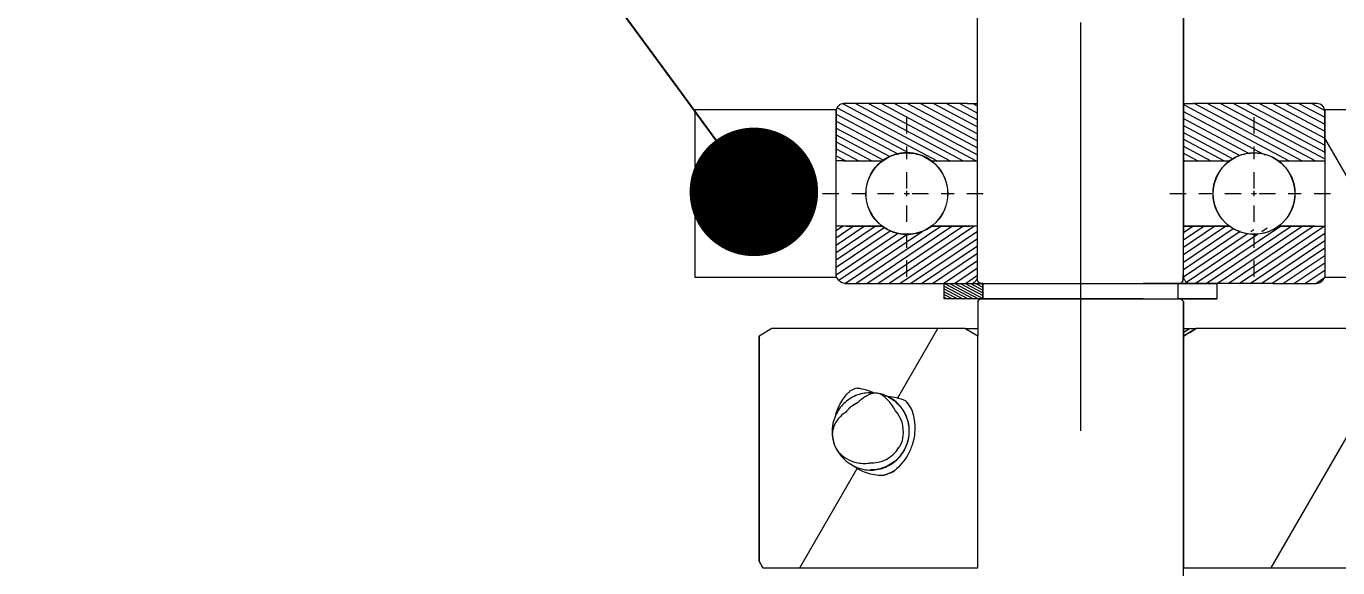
# Model space of a CAD drawing. Header units: millimetres. Extents: x 651 to 8859, y -354 to 894.
# Drawn here: x 2388.68 to 2398.88, y 99.17 to 103.38 of the extents above; entities that cross this region are included whole.
import ezdxf
from ezdxf import colors
from ezdxf.entities.mleader import LeaderData, LeaderLine
from ezdxf.math import Vec2, Vec3

# ---------------------------------------------------------------- set-up
doc = ezdxf.new("R2010")
doc.units = ezdxf.units.MM
doc.linetypes.add('DASHDOT2', pattern=[12.7, 6.35, -3.175, 0, -3.175])
doc.layers.get('0').update_dxf_attribs({"lineweight": 18})
for name, color, linetype, lineweight in [('cienka', 7, 'Continuous', 9), ('Kreskowanie (ISO)', 7, 'Continuous', 9), ('symetria', 7, 'DASHDOT2', 9), ('Widoczne (ISO)', 7, 'Continuous', 18), ('Widoczne wąskie (ISO)', 7, 'Continuous', 9)]:
    doc.layers.add(name, color=color, linetype=linetype, lineweight=lineweight)
doc.styles.get("Standard").update_dxf_attribs({"font": 'tahoma.ttf'})
pattern_1 = [(59.99998, (1761.6154, -521.0996), (-2.74963, 1.587501), [])]
pattern_2 = [(214, (-86.564027, -6.732546), (0.026631562, -0.0394829144), [])]

# ---------------------------------------------------------------- blocks, each defined once
blk = doc.blocks.new('_Dot')
at = {"color": 0, "linetype": 'ByBlock', "lineweight": -2}
blk.add_line((-0.5, 0), (-1, 0), dxfattribs=at)
at = {"color": 0, "linetype": 'ByBlock', "const_width": 0.5}
blk.add_lwpolyline([(-0.25, 0, 1), (0.25, 0, 1)], format="xyb", close=True, dxfattribs=at)
blk = doc.blocks.new('*U287')
at = {"layer": 'Widoczne wąskie (ISO)', "color": 0, "linetype": 'DASHDOT2', "ltscale": 0.02, "transparency": 16777216}
for p, q in [((0, 0.04), (0, 0.639)), ((-0.655, 0), (-0.04, 0)), ((0.04, 0), (0.627, 0)), ((0, -0.648), (0, -0.04))]:
    blk.add_line(p, q, dxfattribs=at)
at = {"layer": 'Widoczne wąskie (ISO)', "color": 0, "linetype": 'Continuous', "ltscale": 0.02, "transparency": 16777216}
for p, q in [((-0.02, 0), (0.02, 0)), ((0, -0.02), (0, 0.02))]:
    blk.add_line(p, q, dxfattribs=at)
blk = doc.blocks.new('*U289')
at = {"layer": 'Widoczne wąskie (ISO)', "color": 0, "linetype": 'DASHDOT2', "ltscale": 0.02, "transparency": 16777216}
for p, q in [((0, 0.04), (0, 0.639)), ((-0.655, 0), (-0.04, 0)), ((0.04, 0), (0.627, 0)), ((0, -0.648), (0, -0.04))]:
    blk.add_line(p, q, dxfattribs=at)
at = {"layer": 'Widoczne wąskie (ISO)', "color": 0, "linetype": 'Continuous', "ltscale": 0.02, "transparency": 16777216}
for p, q in [((-0.02, 0), (0.02, 0)), ((0, -0.02), (0, 0.02))]:
    blk.add_line(p, q, dxfattribs=at)

msp = doc.modelspace()

# ---------------------------------------------------------------- hatches: boundary and pattern name
at = {"layer": 'Kreskowanie (ISO)'}
h = msp.add_hatch(dxfattribs=at)
h.set_pattern_fill('ANSI31', color=256, scale=25.4, angle=75.0002, style=0)
h.set_pattern_definition([(120.00018, (1761.6154, -521.0996), (-2.749626, -1.587508), [])])
h.paths.add_polyline_path([(2402.275, 101.431), (2402.275, 101.531), (2402.275, 101.681), (2402.275, 101.764), (2402.275, 102.397), (2402.275, 102.481), (2402.275, 102.631), (2402.275, 102.731), (2402.115, 102.731), (2398.775, 102.731), (2398.775, 102.721), (2398.775, 102.395), (2398.775, 101.431), (2402.115, 101.431)])
h = msp.add_hatch(dxfattribs=at)
h.set_pattern_fill('ANSI31', color=256, scale=25.4, angle=15, style=0)
h.set_pattern_definition(pattern_1)
h.paths.add_polyline_path([(2395.976, 101.031), (2394.476, 101.031), (2394.376, 100.973), (2394.376, 99.221), (2394.405, 99.171), (2396.076, 99.171), (2396.076, 100.973)])
edge = h.paths.add_edge_path(flags=0)
edge.add_spline(control_points=[(2395.561, 100.405), (2395.577, 100.36), (2395.586, 100.312), (2395.587, 100.234), (2395.585, 100.207), (2395.579, 100.175), (2395.577, 100.165), (2395.574, 100.153), (2395.573, 100.151), (2395.573, 100.148), (2395.572, 100.147), (2395.572, 100.146), (2395.572, 100.146), (2395.572, 100.145), (2395.572, 100.145), (2395.572, 100.144), (2395.572, 100.144), (2395.571, 100.143), (2395.571, 100.142), (2395.57, 100.138), (2395.569, 100.136), (2395.559, 100.104), (2395.547, 100.076), (2395.506, 100.002), (2395.471, 99.961), (2395.429, 99.925), (2395.428, 99.924), (2395.427, 99.923)], knot_values=[-0.252883, -0.252883, -0.252883, -0.252883, -0.195355, -0.195355, -0.159257, -0.159257, -0.144246, -0.144246, -0.140445, -0.140445, -0.139447, -0.139447, -0.138856, -0.138856, -0.138334, -0.138334, -0.137681, -0.137681, -0.136675, -0.136675, -0.132128, -0.132128, -0.085338, -0.085338, -0.002492, -0.002492, 0, 0, 0, 0], degree=3, periodic=0)
edge.add_ellipse((2395.248, 100.231), major_axis=(0.36, 0), ratio=0.982753, start_angle=284.2038, end_angle=299.7046, ccw=False)
edge.add_spline(control_points=[(2395.336, 99.887), (2395.293, 99.887), (2395.251, 99.895), (2395.171, 99.922), (2395.135, 99.942), (2395.102, 99.967)], knot_values=[-0.126032, -0.126032, -0.126032, -0.126032, -0.061506, -0.061506, 0, 0, 0, 0], degree=3, periodic=0)
edge.add_ellipse((2395.248, 100.231), major_axis=(-0.305, 0), ratio=0.982753, start_angle=25.6718, end_angle=61.4906, ccw=False)
edge.add_ellipse((2395.248, 100.231), major_axis=(-0.305, 0), ratio=0.982753, start_angle=7.1909, end_angle=25.6718, ccw=False)
edge.add_ellipse((2395.248, 100.231), major_axis=(-0.305, 0), ratio=0.982753, start_angle=334.5885, end_angle=367.1909, ccw=False)
edge.add_spline(control_points=[(2394.972, 100.359), (2394.983, 100.397), (2394.998, 100.433), (2395.04, 100.5), (2395.063, 100.525), (2395.082, 100.544), (2395.083, 100.545), (2395.085, 100.546)], knot_values=[-0.075608, -0.075608, -0.075608, -0.075608, -0.039921, -0.039921, -0.002921, -0.002921, 0, 0, 0, 0], degree=3, periodic=0)
edge.add_ellipse((2395.248, 100.231), major_axis=(0.36, 0), ratio=0.982753, start_angle=107.6367, end_angle=116.9387, ccw=False)
edge.add_spline(control_points=[(2395.139, 100.568), (2395.162, 100.566), (2395.185, 100.562), (2395.23, 100.549), (2395.252, 100.54), (2395.273, 100.53)], knot_values=[-0.070257, -0.070257, -0.070257, -0.070257, -0.035464, -0.035464, 0, 0, 0, 0], degree=3, periodic=0)
edge.add_ellipse((2395.248, 100.231), major_axis=(-0.305, 0), ratio=0.982753, start_angle=256.3972, end_angle=265.2844, ccw=False)
edge.add_ellipse((2395.248, 100.231), major_axis=(-0.305, 0), ratio=0.982753, start_angle=244.9046, end_angle=256.3972, ccw=False)
edge.add_spline(control_points=[(2395.377, 100.502), (2395.402, 100.502), (2395.424, 100.498), (2395.466, 100.489), (2395.489, 100.481), (2395.512, 100.471), (2395.513, 100.47), (2395.514, 100.47)], knot_values=[-0.066641, -0.066641, -0.066641, -0.066641, -0.037719, -0.037719, -0.001697, -0.001697, 0, 0, 0, 0], degree=3, periodic=0)
edge.add_ellipse((2395.248, 100.231), major_axis=(0.36, 0), ratio=0.982753, start_angle=29.5553, end_angle=42.432, ccw=False)
h = msp.add_hatch(dxfattribs=at)
h.set_pattern_fill('ANSI31', color=256, scale=25.4, angle=15, style=0)
h.set_pattern_definition(pattern_1)
h.paths.add_polyline_path([(2399.276, 101.031), (2397.776, 101.031), (2397.676, 100.973), (2397.676, 99.171), (2399.347, 99.171), (2399.376, 99.221), (2399.376, 100.973)])
at = {"layer": 'Widoczne wąskie (ISO)'}
h = msp.add_hatch(dxfattribs=at)
h.set_pattern_fill('ANSI31', color=256, scale=0.015, angle=107)
h.set_pattern_definition([(152, (-86.564027, -6.732546), (-0.0223585832, -0.0420503791), [])])
edge = h.paths.add_edge_path()
edge.add_line((2396.075, 102.781), (2395.995, 102.781))
edge.add_line((2395.995, 102.781), (2395.035, 102.781))
edge.add_arc((2395.035, 102.721), 0.06, 90, 180.0099)
edge.add_line((2394.975, 102.721), (2394.975, 102.395))
edge.add_line((2394.975, 102.395), (2394.975, 102.335))
edge.add_line((2394.975, 102.335), (2395.035, 102.335))
edge.add_line((2395.035, 102.335), (2395.335, 102.335))
edge.add_spline(control_points=[(2395.354, 102.348), (2395.348, 102.344), (2395.341, 102.339), (2395.335, 102.335)], knot_values=[0.139085, 0.139085, 0.139085, 0.139085, 0.14969, 0.14969, 0.14969, 0.14969], degree=3, periodic=0)
edge.add_arc((2395.525, 102.081), 0.317, 113.5816, 126.8378, ccw=False)
edge.add_spline(control_points=[(2395.404, 102.374), (2395.401, 102.373), (2395.397, 102.371), (2395.394, 102.37)], knot_values=[0.170981, 0.170981, 0.170981, 0.170981, 0.176242, 0.176242, 0.176242, 0.176242], degree=3, periodic=0)
edge.add_spline(control_points=[(2395.449, 102.388), (2395.435, 102.385), (2395.422, 102.381), (2395.41, 102.376)], knot_values=[0.179397, 0.179397, 0.179397, 0.179397, 0.198733, 0.198733, 0.198733, 0.198733], degree=3, periodic=0)
edge.add_arc((2395.525, 102.081), 0.317, 90.001, 111.4462, ccw=False)
edge.add_spline(control_points=[(2395.506, 102.397), (2395.512, 102.398), (2395.519, 102.398), (2395.525, 102.398)], knot_values=[0.225433, 0.225433, 0.225433, 0.225433, 0.2351, 0.2351, 0.2351, 0.2351], degree=3, periodic=0)
edge.add_spline(control_points=[(2395.525, 102.398), (2395.525, 102.398), (2395.525, 102.398), (2395.532, 102.398), (2395.538, 102.398), (2395.545, 102.397)], knot_values=[0.2351, 0.2351, 0.2351, 0.2351, 0.235103, 0.235103, 0.24477, 0.24477, 0.24477, 0.24477], degree=3, periodic=0)
edge.add_arc((2395.525, 102.081), 0.317, 68.2144, 90.0009, ccw=False)
edge.add_spline(control_points=[(2395.647, 102.374), (2395.645, 102.375), (2395.643, 102.376), (2395.641, 102.376)], knot_values=[0.290806, 0.290806, 0.290806, 0.290806, 0.293819, 0.293819, 0.293819, 0.293819], degree=3, periodic=0)
edge.add_spline(control_points=[(2395.657, 102.37), (2395.654, 102.371), (2395.65, 102.373), (2395.647, 102.374)], knot_values=[0.293971, 0.293971, 0.293971, 0.293971, 0.299228, 0.299228, 0.299228, 0.299228], degree=3, periodic=0)
edge.add_arc((2395.525, 102.081), 0.317, 53.1671, 66.5812, ccw=False)
edge.add_spline(control_points=[(2395.716, 102.335), (2395.716, 102.335), (2395.716, 102.335), (2395.716, 102.335)], knot_values=[0.331108, 0.331108, 0.331108, 0.331108, 0.331203, 0.331203, 0.331203, 0.331203], degree=3, periodic=0)
edge.add_line((2395.716, 102.335), (2395.995, 102.335))
edge.add_line((2395.995, 102.335), (2396.075, 102.335))
edge.add_line((2396.075, 102.335), (2396.075, 102.781))
edge = h.paths.add_edge_path()
edge.add_spline(control_points=[(2398.775, 102.721), (2398.775, 102.722), (2398.775, 102.722), (2398.775, 102.723)], knot_values=[0, 0, 0, 0, 0.001388, 0.001388, 0.001388, 0.001388], degree=3, periodic=0)
edge.add_spline(control_points=[(2398.775, 102.723), (2398.775, 102.724), (2398.775, 102.725), (2398.775, 102.726)], knot_values=[0.001388, 0.001388, 0.001388, 0.001388, 0.002777, 0.002777, 0.002777, 0.002777], degree=3, periodic=0)
edge.add_spline(control_points=[(2398.775, 102.726), (2398.775, 102.727), (2398.775, 102.728), (2398.775, 102.729)], knot_values=[0.002777, 0.002777, 0.002777, 0.002777, 0.004165, 0.004165, 0.004165, 0.004165], degree=3, periodic=0)
edge.add_spline(control_points=[(2398.775, 102.729), (2398.775, 102.73), (2398.774, 102.731), (2398.774, 102.732)], knot_values=[0.004165, 0.004165, 0.004165, 0.004165, 0.005554, 0.005554, 0.005554, 0.005554], degree=3, periodic=0)
edge.add_spline(control_points=[(2398.774, 102.732), (2398.774, 102.733), (2398.774, 102.734), (2398.774, 102.735)], knot_values=[0.005554, 0.005554, 0.005554, 0.005554, 0.006942, 0.006942, 0.006942, 0.006942], degree=3, periodic=0)
edge.add_spline(control_points=[(2398.774, 102.735), (2398.773, 102.736), (2398.773, 102.737), (2398.773, 102.738)], knot_values=[0.006942, 0.006942, 0.006942, 0.006942, 0.00833, 0.00833, 0.00833, 0.00833], degree=3, periodic=0)
edge.add_spline(control_points=[(2398.773, 102.738), (2398.772, 102.739), (2398.772, 102.74), (2398.772, 102.741)], knot_values=[0.00833, 0.00833, 0.00833, 0.00833, 0.009719, 0.009719, 0.009719, 0.009719], degree=3, periodic=0)
edge.add_spline(control_points=[(2398.772, 102.741), (2398.772, 102.742), (2398.771, 102.743), (2398.771, 102.744)], knot_values=[0.009719, 0.009719, 0.009719, 0.009719, 0.011107, 0.011107, 0.011107, 0.011107], degree=3, periodic=0)
edge.add_spline(control_points=[(2398.771, 102.744), (2398.771, 102.744), (2398.771, 102.744), (2398.77, 102.744), (2398.77, 102.745), (2398.77, 102.746)], knot_values=[0.011107, 0.011107, 0.011107, 0.011107, 0.011107, 0.011107, 0.012495, 0.012495, 0.012495, 0.012495], degree=3, periodic=0)
edge.add_spline(control_points=[(2398.77, 102.746), (2398.769, 102.748), (2398.768, 102.75), (2398.767, 102.751)], knot_values=[0.012495, 0.012495, 0.012495, 0.012495, 0.015272, 0.015272, 0.015272, 0.015272], degree=3, periodic=0)
edge.add_spline(control_points=[(2398.767, 102.751), (2398.766, 102.752), (2398.766, 102.753), (2398.765, 102.754)], knot_values=[0.015272, 0.015272, 0.015272, 0.015272, 0.016661, 0.016661, 0.016661, 0.016661], degree=3, periodic=0)
edge.add_spline(control_points=[(2398.765, 102.754), (2398.765, 102.755), (2398.764, 102.756), (2398.764, 102.756)], knot_values=[0.016661, 0.016661, 0.016661, 0.016661, 0.018049, 0.018049, 0.018049, 0.018049], degree=3, periodic=0)
edge.add_spline(control_points=[(2398.764, 102.756), (2398.763, 102.757), (2398.762, 102.758), (2398.762, 102.759)], knot_values=[0.018049, 0.018049, 0.018049, 0.018049, 0.019438, 0.019438, 0.019438, 0.019438], degree=3, periodic=0)
edge.add_spline(control_points=[(2398.762, 102.759), (2398.761, 102.76), (2398.76, 102.76), (2398.76, 102.761)], knot_values=[0.019438, 0.019438, 0.019438, 0.019438, 0.020826, 0.020826, 0.020826, 0.020826], degree=3, periodic=0)
edge.add_spline(control_points=[(2398.76, 102.761), (2398.759, 102.762), (2398.758, 102.762), (2398.758, 102.763)], knot_values=[0.020826, 0.020826, 0.020826, 0.020826, 0.022214, 0.022214, 0.022214, 0.022214], degree=3, periodic=0)
edge.add_spline(control_points=[(2398.758, 102.763), (2398.758, 102.763), (2398.758, 102.763), (2398.757, 102.764), (2398.756, 102.764), (2398.756, 102.765)], knot_values=[0.022214, 0.022214, 0.022214, 0.022214, 0.022214, 0.022214, 0.023602, 0.023602, 0.023602, 0.023602], degree=3, periodic=0)
edge.add_spline(control_points=[(2398.756, 102.765), (2398.755, 102.766), (2398.754, 102.766), (2398.754, 102.767)], knot_values=[0.023602, 0.023602, 0.023602, 0.023602, 0.02499, 0.02499, 0.02499, 0.02499], degree=3, periodic=0)
edge.add_spline(control_points=[(2398.754, 102.767), (2398.753, 102.767), (2398.752, 102.768), (2398.751, 102.769)], knot_values=[0.02499, 0.02499, 0.02499, 0.02499, 0.026379, 0.026379, 0.026379, 0.026379], degree=3, periodic=0)
edge.add_spline(control_points=[(2398.751, 102.769), (2398.75, 102.769), (2398.75, 102.77), (2398.749, 102.77)], knot_values=[0.026379, 0.026379, 0.026379, 0.026379, 0.027768, 0.027768, 0.027768, 0.027768], degree=3, periodic=0)
edge.add_spline(control_points=[(2398.749, 102.77), (2398.748, 102.771), (2398.747, 102.772), (2398.746, 102.772)], knot_values=[0.027768, 0.027768, 0.027768, 0.027768, 0.029156, 0.029156, 0.029156, 0.029156], degree=3, periodic=0)
edge.add_spline(control_points=[(2398.746, 102.772), (2398.745, 102.773), (2398.744, 102.773), (2398.744, 102.774)], knot_values=[0.029156, 0.029156, 0.029156, 0.029156, 0.030545, 0.030545, 0.030545, 0.030545], degree=3, periodic=0)
edge.add_spline(control_points=[(2398.744, 102.774), (2398.743, 102.774), (2398.742, 102.774), (2398.741, 102.775)], knot_values=[0.030545, 0.030545, 0.030545, 0.030545, 0.031933, 0.031933, 0.031933, 0.031933], degree=3, periodic=0)
edge.add_spline(control_points=[(2398.741, 102.775), (2398.74, 102.775), (2398.739, 102.776), (2398.738, 102.776)], knot_values=[0.031933, 0.031933, 0.031933, 0.031933, 0.033321, 0.033321, 0.033321, 0.033321], degree=3, periodic=0)
edge.add_spline(control_points=[(2398.738, 102.776), (2398.738, 102.776), (2398.738, 102.776), (2398.738, 102.776), (2398.737, 102.777), (2398.736, 102.777)], knot_values=[0.033321, 0.033321, 0.033321, 0.033321, 0.033322, 0.033322, 0.034709, 0.034709, 0.034709, 0.034709], degree=3, periodic=0)
edge.add_spline(control_points=[(2398.736, 102.777), (2398.734, 102.778), (2398.732, 102.778), (2398.73, 102.779)], knot_values=[0.034709, 0.034709, 0.034709, 0.034709, 0.037486, 0.037486, 0.037486, 0.037486], degree=3, periodic=0)
edge.add_spline(control_points=[(2398.73, 102.779), (2398.729, 102.779), (2398.728, 102.779), (2398.727, 102.779)], knot_values=[0.037486, 0.037486, 0.037486, 0.037486, 0.038875, 0.038875, 0.038875, 0.038875], degree=3, periodic=0)
edge.add_spline(control_points=[(2398.727, 102.779), (2398.726, 102.78), (2398.725, 102.78), (2398.724, 102.78)], knot_values=[0.038875, 0.038875, 0.038875, 0.038875, 0.040263, 0.040263, 0.040263, 0.040263], degree=3, periodic=0)
edge.add_spline(control_points=[(2398.724, 102.78), (2398.723, 102.78), (2398.722, 102.78), (2398.721, 102.78)], knot_values=[0.040263, 0.040263, 0.040263, 0.040263, 0.041652, 0.041652, 0.041652, 0.041652], degree=3, periodic=0)
edge.add_spline(control_points=[(2398.721, 102.78), (2398.72, 102.78), (2398.719, 102.78), (2398.718, 102.781)], knot_values=[0.041652, 0.041652, 0.041652, 0.041652, 0.04304, 0.04304, 0.04304, 0.04304], degree=3, periodic=0)
edge.add_spline(control_points=[(2398.718, 102.781), (2398.717, 102.781), (2398.716, 102.781), (2398.715, 102.781)], knot_values=[0.04304, 0.04304, 0.04304, 0.04304, 0.044427, 0.044427, 0.044427, 0.044427], degree=3, periodic=0)
edge.add_arc((2398.715, 102.721), 0.06, 83.4326, 89.9969, ccw=False)
edge.add_spline(control_points=[(2398.724, 102.78), (2398.725, 102.78), (2398.726, 102.78), (2398.727, 102.779)], knot_values=[0.038875, 0.038875, 0.038875, 0.038875, 0.040263, 0.040263, 0.040263, 0.040263], degree=3, periodic=0)
edge.add_spline(control_points=[(2398.73, 102.779), (2398.732, 102.778), (2398.734, 102.778), (2398.736, 102.777)], knot_values=[0.034709, 0.034709, 0.034709, 0.034709, 0.037486, 0.037486, 0.037486, 0.037486], degree=3, periodic=0)
edge.add_spline(control_points=[(2398.736, 102.777), (2398.737, 102.777), (2398.738, 102.776), (2398.738, 102.776), (2398.738, 102.776), (2398.738, 102.776)], knot_values=[0.033321, 0.033321, 0.033321, 0.033321, 0.034709, 0.034709, 0.034709, 0.034709, 0.034709, 0.034709], degree=3, periodic=0)
edge.add_spline(control_points=[(2398.741, 102.775), (2398.742, 102.774), (2398.743, 102.774), (2398.744, 102.774)], knot_values=[0.030545, 0.030545, 0.030545, 0.030545, 0.031933, 0.031933, 0.031933, 0.031933], degree=3, periodic=0)
edge.add_spline(control_points=[(2398.746, 102.772), (2398.747, 102.772), (2398.748, 102.771), (2398.749, 102.77)], knot_values=[0.027768, 0.027768, 0.027768, 0.027768, 0.029156, 0.029156, 0.029156, 0.029156], degree=3, periodic=0)
edge.add_spline(control_points=[(2398.754, 102.767), (2398.754, 102.766), (2398.755, 102.766), (2398.756, 102.765)], knot_values=[0.023602, 0.023602, 0.023602, 0.023602, 0.02499, 0.02499, 0.02499, 0.02499], degree=3, periodic=0)
edge.add_spline(control_points=[(2398.758, 102.763), (2398.758, 102.762), (2398.759, 102.762), (2398.76, 102.761)], knot_values=[0.020826, 0.020826, 0.020826, 0.020826, 0.022214, 0.022214, 0.022214, 0.022214], degree=3, periodic=0)
edge.add_spline(control_points=[(2398.762, 102.759), (2398.762, 102.758), (2398.763, 102.757), (2398.764, 102.756)], knot_values=[0.018049, 0.018049, 0.018049, 0.018049, 0.019438, 0.019438, 0.019438, 0.019438], degree=3, periodic=0)
edge.add_spline(control_points=[(2398.767, 102.751), (2398.768, 102.75), (2398.769, 102.748), (2398.77, 102.746)], knot_values=[0.012495, 0.012495, 0.012495, 0.012495, 0.015272, 0.015272, 0.015272, 0.015272], degree=3, periodic=0)
edge.add_spline(control_points=[(2398.77, 102.746), (2398.77, 102.745), (2398.77, 102.744), (2398.771, 102.744), (2398.771, 102.744), (2398.771, 102.744)], knot_values=[0.011107, 0.011107, 0.011107, 0.011107, 0.012495, 0.012495, 0.012495, 0.012495, 0.012495, 0.012495], degree=3, periodic=0)
edge.add_spline(control_points=[(2398.772, 102.741), (2398.772, 102.74), (2398.772, 102.739), (2398.773, 102.738)], knot_values=[0.00833, 0.00833, 0.00833, 0.00833, 0.009719, 0.009719, 0.009719, 0.009719], degree=3, periodic=0)
edge.add_spline(control_points=[(2398.774, 102.735), (2398.774, 102.734), (2398.774, 102.733), (2398.774, 102.732)], knot_values=[0.005554, 0.005554, 0.005554, 0.005554, 0.006942, 0.006942, 0.006942, 0.006942], degree=3, periodic=0)
edge.add_line((2398.775, 102.731), (2398.775, 102.731))
edge.add_arc((2398.715, 102.721), 0.06, 9.5941, 90)
edge.add_line((2398.715, 102.781), (2397.755, 102.781))
edge.add_line((2397.755, 102.781), (2397.676, 102.781))
edge.add_line((2397.676, 102.781), (2397.676, 102.335))
edge.add_line((2397.676, 102.335), (2397.755, 102.335))
edge.add_line((2397.755, 102.335), (2398.035, 102.335))
edge.add_spline(control_points=[(2398.054, 102.348), (2398.048, 102.344), (2398.041, 102.339), (2398.035, 102.335)], knot_values=[0.609303, 0.609303, 0.609303, 0.609303, 0.6199, 0.6199, 0.6199, 0.6199], degree=3, periodic=0)
edge.add_arc((2398.225, 102.081), 0.317, 113.5841, 126.8329, ccw=False)
edge.add_spline(control_points=[(2398.104, 102.374), (2398.1, 102.373), (2398.097, 102.371), (2398.094, 102.37)], knot_values=[0.641183, 0.641183, 0.641183, 0.641183, 0.64644, 0.64644, 0.64644, 0.64644], degree=3, periodic=0)
edge.add_spline(control_points=[(2398.133, 102.384), (2398.125, 102.382), (2398.117, 102.379), (2398.11, 102.376)], knot_values=[0.649605, 0.649605, 0.649605, 0.649605, 0.661272, 0.661272, 0.661272, 0.661272], degree=3, periodic=0)
edge.add_arc((2398.225, 102.081), 0.317, 89.9991, 111.4774, ccw=False)
edge.add_spline(control_points=[(2398.206, 102.397), (2398.212, 102.398), (2398.219, 102.398), (2398.225, 102.398), (2398.225, 102.398), (2398.225, 102.398)], knot_values=[0.695642, 0.695642, 0.695642, 0.695642, 0.705308, 0.705308, 0.705311, 0.705311, 0.705311, 0.705311], degree=3, periodic=0)
edge.add_spline(control_points=[(2398.225, 102.398), (2398.232, 102.398), (2398.238, 102.398), (2398.245, 102.397)], knot_values=[0.705311, 0.705311, 0.705311, 0.705311, 0.714978, 0.714978, 0.714978, 0.714978], degree=3, periodic=0)
edge.add_arc((2398.225, 102.081), 0.317, 68.2123, 89.999, ccw=False)
edge.add_spline(control_points=[(2398.347, 102.374), (2398.345, 102.375), (2398.343, 102.376), (2398.341, 102.376)], knot_values=[0.761014, 0.761014, 0.761014, 0.761014, 0.76403, 0.76403, 0.76403, 0.76403], degree=3, periodic=0)
edge.add_spline(control_points=[(2398.357, 102.37), (2398.354, 102.371), (2398.35, 102.373), (2398.347, 102.374)], knot_values=[0.764169, 0.764169, 0.764169, 0.764169, 0.769432, 0.769432, 0.769432, 0.769432], degree=3, periodic=0)
edge.add_arc((2398.225, 102.081), 0.317, 53.1622, 66.5828, ccw=False)
edge.add_spline(control_points=[(2398.416, 102.335), (2398.416, 102.335), (2398.416, 102.335), (2398.416, 102.335)], knot_values=[0.801326, 0.801326, 0.801326, 0.801326, 0.801408, 0.801408, 0.801408, 0.801408], degree=3, periodic=0)
edge.add_line((2398.416, 102.335), (2398.715, 102.335))
edge.add_line((2398.715, 102.335), (2398.775, 102.335))
edge.add_line((2398.775, 102.335), (2398.775, 102.721))
h = msp.add_hatch(dxfattribs=at)
h.set_pattern_fill('ANSI31', color=256, scale=0.015, angle=169)
h.set_pattern_definition(pattern_2)
edge = h.paths.add_edge_path()
edge.add_line((2394.975, 101.827), (2395.335, 101.827))
edge.add_spline(control_points=[(2395.404, 101.787), (2395.381, 101.797), (2395.356, 101.81), (2395.335, 101.827)], knot_values=[0.139085, 0.139085, 0.139085, 0.139085, 0.176242, 0.176242, 0.176242, 0.176242], degree=3, periodic=0)
edge.add_arc((2395.525, 102.081), 0.318, 233.1622, 292.5031)
edge.add_spline(control_points=[(2395.647, 101.787), (2395.647, 101.787), (2395.647, 101.787), (2395.647, 101.787), (2395.647, 101.787), (2395.647, 101.787)], knot_values=[0.293861, 0.293861, 0.293861, 0.293861, 0.293889, 0.293889, 0.293906, 0.293906, 0.293906, 0.293906], degree=3, periodic=0)
edge.add_arc((2395.525, 102.081), 0.317, 292.497, 306.8329)
edge.add_spline(control_points=[(2395.716, 101.826), (2395.716, 101.827), (2395.716, 101.827), (2395.716, 101.827)], knot_values=[0.331108, 0.331108, 0.331108, 0.331108, 0.331166, 0.331166, 0.331166, 0.331166], degree=3, periodic=0)
edge.add_line((2395.716, 101.827), (2396.075, 101.827))
edge.add_line((2396.075, 101.827), (2396.075, 101.767))
edge.add_line((2396.075, 101.767), (2396.075, 101.432))
edge.add_spline(control_points=[(2396.075, 101.432), (2396.074, 101.427), (2396.073, 101.422), (2396.068, 101.411), (2396.063, 101.403), (2396.052, 101.393), (2396.045, 101.388), (2396.031, 101.382), (2396.023, 101.381), (2396.015, 101.381)], knot_values=[0.092994, 0.092994, 0.092994, 0.092994, 0.099965, 0.099965, 0.111072, 0.111072, 0.122179, 0.122179, 0.133287, 0.133287, 0.133287, 0.133287], degree=3, periodic=0)
edge.add_line((2396.015, 101.381), (2395.377, 101.381))
edge.add_line((2395.377, 101.381), (2395.055, 101.381))
edge.add_arc((2395.055, 101.441), 0.06, 269.9969, 270, ccw=False)
edge.add_arc((2395.052, 101.464), 0.0837, 203.7132, 272.2739, ccw=False)
edge.add_line((2394.975, 101.431), (2394.975, 101.827))
h = msp.add_hatch(dxfattribs=at)
h.set_pattern_fill('ANSI31', color=256, scale=0.015, angle=169)
h.set_pattern_definition(pattern_2)
edge = h.paths.add_edge_path()
edge.add_line((2398.775, 101.827), (2398.416, 101.827))
edge.add_spline(control_points=[(2398.347, 101.787), (2398.37, 101.797), (2398.394, 101.81), (2398.416, 101.827)], knot_values=[0.139085, 0.139085, 0.139085, 0.139085, 0.176242, 0.176242, 0.176242, 0.176242], degree=3, periodic=0)
edge.add_arc((2398.225, 102.081), 0.318, 247.4969, 306.8378, ccw=False)
edge.add_spline(control_points=[(2398.104, 101.787), (2398.104, 101.787), (2398.104, 101.787), (2398.104, 101.787), (2398.104, 101.787), (2398.104, 101.787)], knot_values=[0.293861, 0.293861, 0.293861, 0.293861, 0.293889, 0.293889, 0.293906, 0.293906, 0.293906, 0.293906], degree=3, periodic=0)
edge.add_arc((2398.225, 102.081), 0.317, 233.1671, 247.503, ccw=False)
edge.add_spline(control_points=[(2398.035, 101.826), (2398.035, 101.827), (2398.035, 101.827), (2398.035, 101.827)], knot_values=[0.331108, 0.331108, 0.331108, 0.331108, 0.331166, 0.331166, 0.331166, 0.331166], degree=3, periodic=0)
edge.add_line((2398.035, 101.827), (2397.676, 101.827))
edge.add_line((2397.676, 101.827), (2397.676, 101.767))
edge.add_line((2397.676, 101.767), (2397.676, 101.432))
edge.add_spline(control_points=[(2397.676, 101.432), (2397.677, 101.427), (2397.678, 101.422), (2397.683, 101.411), (2397.688, 101.403), (2397.698, 101.393), (2397.706, 101.388), (2397.719, 101.382), (2397.728, 101.381), (2397.735, 101.381)], knot_values=[0.092994, 0.092994, 0.092994, 0.092994, 0.099965, 0.099965, 0.111072, 0.111072, 0.122179, 0.122179, 0.133287, 0.133287, 0.133287, 0.133287], degree=3, periodic=0)
edge.add_line((2397.735, 101.381), (2398.374, 101.381))
edge.add_line((2398.374, 101.381), (2398.695, 101.381))
edge.add_arc((2398.695, 101.441), 0.06, 270, 270.0031)
edge.add_arc((2398.699, 101.464), 0.0837, 267.7261, 336.2868)
edge.add_line((2398.775, 101.431), (2398.775, 101.827))
h = msp.add_hatch(dxfattribs=at)
h.set_pattern_fill('ANSI31', color=256, scale=0.006, angle=287)
h.set_pattern_definition([(332, (4814.951594, 185.253766), (0.00894343327, 0.01682015164), [])])
h.paths.add_polyline_path([(2395.815, 101.261), (2396.115, 101.261), (2396.115, 101.381), (2395.815, 101.381)])

# ---------------------------------------------------------------- linework, layer by layer
at = {"layer": 'symetria', "ltscale": 0.5}
msp.add_line((2396.873, 200.161), (2396.876, 74.724), dxfattribs=at)
at = {"layer": 'Widoczne (ISO)'}
for p, q in [((2397.676, 101.432), (2397.676, 103.541)), ((2397.676, 103.541), (2397.676, 101.767)), ((2396.075, 101.767), (2396.075, 103.54)), ((2394.975, 102.731), (2393.875, 102.731)), ((2393.875, 102.731), (2393.875, 101.431)), ((2393.875, 102.731), (2393.875, 101.431)), ((2394.975, 101.431), (2394.975, 102.731)), ((2394.976, 102.731), (2394.975, 102.731)), ((2395.995, 102.781), (2395.035, 102.781)), ((2395.995, 102.781), (2396.076, 102.781)), ((2397.676, 102.781), (2397.755, 102.781)), ((2398.715, 102.781), (2397.755, 102.781)), ((2402.275, 102.731), (2398.775, 102.731)), ((2398.775, 102.731), (2398.775, 101.431)), ((2398.775, 102.731), (2398.775, 102.731)), ((2394.975, 102.721), (2394.975, 102.395)), ((2398.775, 102.395), (2398.775, 102.721)), ((2395.035, 102.335), (2394.975, 102.335)), ((2395.035, 102.335), (2395.335, 102.335)), ((2395.716, 102.335), (2395.995, 102.335)), ((2395.995, 102.335), (2396.076, 102.335)), ((2396.075, 102.395), (2396.076, 102.395)), ((2397.676, 102.335), (2397.755, 102.335)), ((2397.755, 102.335), (2398.035, 102.335)), ((2398.416, 102.335), (2398.715, 102.335)), ((2398.715, 102.335), (2398.775, 102.335)), ((2395.335, 101.827), (2394.975, 101.827)), ((2395.055, 101.827), (2395.335, 101.827)), ((2395.716, 101.827), (2396.015, 101.827)), ((2396.075, 101.827), (2395.716, 101.827)), ((2396.076, 101.827), (2396.075, 101.827)), ((2397.735, 101.827), (2397.676, 101.827)), ((2397.676, 101.827), (2398.035, 101.827)), ((2398.035, 101.827), (2397.735, 101.827)), ((2398.695, 101.827), (2398.416, 101.827)), ((2398.416, 101.827), (2398.775, 101.827)), ((2398.695, 101.827), (2398.775, 101.827)), ((2396.075, 101.441), (2396.075, 101.767)), ((2396.076, 101.767), (2396.075, 101.767)), ((2397.676, 101.767), (2397.675, 101.767)), ((2397.675, 101.767), (2397.675, 101.441)), ((2393.875, 101.431), (2394.975, 101.431)), ((2396.075, 101.401), (2396.075, 101.441)), ((2397.675, 101.401), (2397.675, 101.449)), ((2398.775, 101.431), (2402.275, 101.431)), ((2395.055, 101.381), (2395.691, 101.381)), ((2395.691, 101.381), (2397.363, 101.381)), ((2396.115, 101.381), (2396.075, 101.381)), ((2396.115, 101.381), (2397.635, 101.381)), ((2396.875, 101.381), (2397.363, 101.381)), ((2396.875, 101.381), (2397.362, 101.381)), ((2398.374, 101.381), (2397.363, 101.381)), ((2398.374, 101.381), (2398.695, 101.381)), ((2397.363, 101.261), (2395.815, 101.261)), ((2396.076, 101.241), (2396.096, 101.261)), ((2396.076, 101.241), (2396.076, 100.973)), ((2396.096, 101.261), (2397.656, 101.261)), ((2396.115, 101.261), (2397.635, 101.261)), ((2397.363, 101.261), (2397.935, 101.261)), ((2397.676, 101.241), (2397.656, 101.261)), ((2397.676, 98.281), (2397.676, 101.241)), ((2397.676, 101.241), (2397.676, 100.973)), ((2394.476, 101.031), (2394.376, 100.973)), ((2394.476, 101.031), (2394.376, 100.973)), ((2395.976, 101.031), (2394.476, 101.031)), ((2396.076, 100.973), (2395.976, 101.031)), ((2395.976, 101.031), (2396.076, 101.031)), ((2397.776, 101.031), (2397.676, 100.973)), ((2397.676, 101.031), (2397.73, 101.031)), ((2397.73, 101.031), (2397.775, 101.031)), ((2397.775, 101.031), (2397.776, 101.031)), ((2399.276, 101.031), (2397.776, 101.031)), ((2394.376, 100.973), (2394.376, 99.221)), ((2394.376, 99.221), (2394.376, 100.973)), ((2396.076, 99.171), (2396.076, 100.973)), ((2397.676, 100.973), (2397.676, 99.171)), ((2395.248, 99.985), (2395.248, 99.985)), ((2394.376, 99.221), (2394.405, 99.171)), ((2394.405, 99.171), (2394.376, 99.221)), ((2394.405, 99.171), (2396.076, 99.171)), ((2397.676, 99.171), (2399.347, 99.171))]:
    msp.add_line(p, q, dxfattribs=at)
for points in [[(2396.075, 101.401), (2396.095, 101.381), (2396.115, 101.381), (2396.115, 101.261)], [(2397.635, 101.381), (2397.655, 101.381), (2397.675, 101.401)], [(2396.075, 101.261), (2396.115, 101.261), (2396.115, 101.381), (2396.075, 101.381)], [(2396.095, 101.261), (2396.095, 101.261), (2396.115, 101.261), (2396.115, 101.381)], [(2397.675, 101.261), (2397.635, 101.261), (2397.635, 101.381), (2397.675, 101.381)], [(2397.635, 101.261), (2397.655, 101.261)]]:
    msp.add_lwpolyline(points, dxfattribs=at)
for points in [[(2396.115, 101.261), (2395.815, 101.261), (2395.815, 101.381), (2396.115, 101.381)], [(2397.635, 101.381), (2397.935, 101.381), (2397.935, 101.261), (2397.635, 101.261)]]:
    msp.add_lwpolyline(points, close=True, dxfattribs=at)
for centre, radius in [((2395.525, 102.081), 0.317), ((2395.525, 102.081), 0.318), ((2398.225, 102.081), 0.317), ((2398.225, 102.081), 0.318)]:
    msp.add_circle(centre, radius, dxfattribs=at)
for centre, radius, start, end in [((2395.035, 102.721), 0.06, 90, 180), ((2398.715, 102.721), 0.06, 0, 90), ((2395.525, 102.081), 0.317, 53.1671, 126.8377), ((2395.525, 102.081), 0.318, 53.1301, 126.8699), ((2397.83, 102.081), 0.318, 51.4874, 53.1301), ((2395.525, 102.081), 0.317, 233.1623, 233.1624), ((2395.525, 102.081), 0.318, 306.8594, 306.8699), ((2395.525, 102.081), 0.318, 269.999, 270), ((2395.525, 102.081), 0.317, 269.9794, 269.9796), ((2395.066, 101.486), 0.106, 211.5941, 264.3951), ((2398.699, 101.464), 0.0837, 267.7261, 336.2868), ((2398.695, 101.441), 0.06, 270, 270.0031)]:
    msp.add_arc(centre, radius, start, end, dxfattribs=at)
for major_axis, start_param, end_param in [((0.36, 0), 1.878615, 2.040965), ((-0.305, 0), 4.474976, 4.650489), ((-0.305, 0), 4.274392, 4.630086), ((-0.25, 0), 5.155718, 5.638631), ((-0.25, 0), 2.999772, 3.868448), ((0.36, 0), 0.515837, 0.740578), ((-0.305, 0), 5.839671, 7.356399), ((-0.305, 0), 0.125505, 0.448057), ((-0.25, 0), 1.512222, 2.590545), ((0.36, 0), 4.960293, 5.230831)]:
    msp.add_ellipse((2395.248, 100.231), major_axis=major_axis, ratio=0.982753, start_param=start_param, end_param=end_param, dxfattribs=at)
for points, knots in [([(2395.035, 102.781), (2395.028, 102.781), (2395.019, 102.779), (2395.006, 102.773), (2394.998, 102.768), (2394.988, 102.758), (2394.983, 102.75), (2394.977, 102.737), (2394.975, 102.728), (2394.975, 102.721)], [-0.04442888, -0.04442888, -0.04442888, -0.04442888, -0.03332166, -0.03332166, -0.02221444, -0.02221444, -0.01110722, -0.01110722, 0, 0, 0, 0]), ([(2398.775, 102.721), (2398.775, 102.728), (2398.774, 102.737), (2398.768, 102.75), (2398.763, 102.758), (2398.753, 102.768), (2398.745, 102.773), (2398.732, 102.779), (2398.723, 102.781), (2398.715, 102.781)], [0, 0, 0, 0, 0.01110722, 0.01110722, 0.02221444, 0.02221444, 0.03332166, 0.03332166, 0.04442888, 0.04442888, 0.04442888, 0.04442888]), ([(2395.335, 102.335), (2395.356, 102.351), (2395.381, 102.364), (2395.44, 102.389), (2395.486, 102.398), (2395.565, 102.398), (2395.611, 102.389), (2395.67, 102.364), (2395.694, 102.351), (2395.716, 102.335)], [0.1390031, 0.1390031, 0.1390031, 0.1390031, 0.1763271, 0.1763271, 0.2351028, 0.2351028, 0.2938785, 0.2938785, 0.3312025, 0.3312025, 0.3312025, 0.3312025]), ([(2398.035, 102.335), (2398.056, 102.351), (2398.081, 102.364), (2398.14, 102.389), (2398.186, 102.398), (2398.265, 102.398), (2398.311, 102.389), (2398.37, 102.364), (2398.394, 102.351), (2398.416, 102.335)], [0.6092087, 0.6092087, 0.6092087, 0.6092087, 0.6465327, 0.6465327, 0.7053084, 0.7053084, 0.7640841, 0.7640841, 0.8014082, 0.8014082, 0.8014082, 0.8014082]), ([(2395.335, 101.827), (2395.356, 101.81), (2395.381, 101.797), (2395.44, 101.772), (2395.486, 101.763), (2395.564, 101.763), (2395.611, 101.772), (2395.67, 101.797), (2395.694, 101.81), (2395.716, 101.827)], [0.1390031, 0.1390031, 0.1390031, 0.1390031, 0.1763271, 0.1763271, 0.2351028, 0.2351028, 0.2938785, 0.2938785, 0.3312025, 0.3312025, 0.3312025, 0.3312025]), ([(2398.416, 101.827), (2398.394, 101.81), (2398.37, 101.797), (2398.311, 101.772), (2398.265, 101.763), (2398.186, 101.763), (2398.14, 101.772), (2398.081, 101.797), (2398.056, 101.81), (2398.035, 101.827)], [0.1390031, 0.1390031, 0.1390031, 0.1390031, 0.1763271, 0.1763271, 0.2351028, 0.2351028, 0.2938785, 0.2938785, 0.3312025, 0.3312025, 0.3312025, 0.3312025]), ([(2395.526, 101.763), (2395.525, 101.763), (2395.525, 101.763), (2395.525, 101.763), (2395.525, 101.763), (2395.525, 101.763)], [0.7052518294, 0.7052518294, 0.7052518294, 0.7052518294, 0.7053084342, 0.7053084342, 0.705365414, 0.705365414, 0.705365414, 0.705365414]), ([(2396.015, 101.381), (2396.023, 101.381), (2396.032, 101.382), (2396.045, 101.388), (2396.053, 101.393), (2396.063, 101.403), (2396.068, 101.411), (2396.074, 101.424), (2396.075, 101.433), (2396.075, 101.441)], [0.04442888, 0.04442888, 0.04442888, 0.04442888, 0.0555361, 0.0555361, 0.06664332, 0.06664332, 0.07775054, 0.07775054, 0.08885776, 0.08885776, 0.08885776, 0.08885776]), ([(2397.675, 101.441), (2397.675, 101.433), (2397.677, 101.424), (2397.683, 101.411), (2397.688, 101.403), (2397.698, 101.393), (2397.706, 101.388), (2397.719, 101.382), (2397.728, 101.381), (2397.735, 101.381)], [0.08885776, 0.08885776, 0.08885776, 0.08885776, 0.09996497, 0.09996497, 0.11107219, 0.11107219, 0.12217941, 0.12217941, 0.13328663, 0.13328663, 0.13328663, 0.13328663]), ([(2394.972, 100.359), (2394.983, 100.397), (2394.998, 100.433), (2395.04, 100.5), (2395.063, 100.525), (2395.082, 100.544), (2395.083, 100.545), (2395.085, 100.546)], [-0.07560761, -0.07560761, -0.07560761, -0.07560761, -0.03992113, -0.03992113, -0.00292135, -0.00292135, 0, 0, 0, 0]), ([(2395.264, 100.529), (2395.255, 100.53), (2395.246, 100.531), (2395.2, 100.531), (2395.162, 100.524), (2395.093, 100.495), (2395.061, 100.474), (2395.008, 100.422), (2394.987, 100.392), (2394.972, 100.359)], [12.0078987, 12.0078987, 12.0078987, 12.0078987, 12.0217914, 12.0217914, 12.0798538, 12.0798538, 12.1379974, 12.1379974, 12.1927077, 12.1927077, 12.1927077, 12.1927077]), ([(2395.102, 99.967), (2395.108, 99.964), (2395.113, 99.961), (2395.155, 99.942), (2395.194, 99.932), (2395.272, 99.929), (2395.31, 99.935), (2395.382, 99.962), (2395.415, 99.982), (2395.473, 100.034), (2395.497, 100.066), (2395.531, 100.137), (2395.541, 100.175), (2395.546, 100.252), (2395.541, 100.292), (2395.516, 100.367), (2395.497, 100.401), (2395.447, 100.459), (2395.417, 100.482), (2395.382, 100.5), (2395.38, 100.501), (2395.377, 100.502)], [12.4210474, 12.4210474, 12.4210474, 12.4210474, 12.4305481, 12.4305481, 12.4902393, 12.4902393, 12.5484387, 12.5484387, 12.6061823, 12.6061823, 12.6659676, 12.6659676, 12.723496, 12.723496, 12.7831045, 12.7831045, 12.84211, 12.84211, 12.8990927, 12.8990927, 12.9028821, 12.9028821, 12.9028821, 12.9028821]), ([(2395.139, 100.568), (2395.162, 100.566), (2395.185, 100.562), (2395.23, 100.549), (2395.252, 100.54), (2395.273, 100.53)], [-0.07025694, -0.07025694, -0.07025694, -0.07025694, -0.03546425, -0.03546425, 0, 0, 0, 0]), ([(2395.267, 100.53), (2395.245, 100.523), (2395.224, 100.513), (2395.182, 100.489), (2395.162, 100.473), (2395.143, 100.455), (2395.142, 100.454), (2395.141, 100.453)], [-0.0749745, -0.0749745, -0.0749745, -0.0749745, -0.04020759, -0.04020759, -0.00197488, -0.00197488, 0, 0, 0, 0]), ([(2395.32, 100.522), (2395.354, 100.514), (2395.386, 100.499), (2395.446, 100.457), (2395.474, 100.428), (2395.515, 100.363), (2395.529, 100.328), (2395.543, 100.252), (2395.543, 100.212), (2395.528, 100.135), (2395.512, 100.098), (2395.469, 100.033), (2395.442, 100.005), (2395.378, 99.961), (2395.341, 99.945), (2395.283, 99.933), (2395.263, 99.931), (2395.243, 99.931)], [-13.1857981, -13.1857981, -13.1857981, -13.1857981, -13.1321214, -13.1321214, -13.0724517, -13.0724517, -13.015477, -13.015477, -12.9564812, -12.9564812, -12.8968744, -12.8968744, -12.8393553, -12.8393553, -12.7795796, -12.7795796, -12.7493571, -12.7493571, -12.7493571, -12.7493571]), ([(2395.435, 100.394), (2395.421, 100.42), (2395.404, 100.445), (2395.366, 100.487), (2395.346, 100.504), (2395.322, 100.521), (2395.321, 100.521), (2395.32, 100.522)], [-0.0872155, -0.0872155, -0.0872155, -0.0872155, -0.04262838, -0.04262838, -0.00211187, -0.00211187, 0, 0, 0, 0]), ([(2395.377, 100.502), (2395.402, 100.502), (2395.424, 100.498), (2395.466, 100.489), (2395.489, 100.481), (2395.512, 100.471), (2395.513, 100.47), (2395.514, 100.47)], [-0.06664111, -0.06664111, -0.06664111, -0.06664111, -0.03771899, -0.03771899, -0.00169691, -0.00169691, 0, 0, 0, 0]), ([(2395.048, 100.378), (2395.039, 100.373), (2395.024, 100.364), (2394.994, 100.334), (2394.981, 100.318), (2394.961, 100.283), (2394.954, 100.264), (2394.946, 100.228), (2394.944, 100.211), (2394.945, 100.194), (2394.945, 100.194), (2394.945, 100.193)], [-0.1201465, -0.1201465, -0.1201465, -0.1201465, -0.0863915, -0.0863915, -0.0563582, -0.0563582, -0.0260707, -0.0260707, -0.0007258, -0.0007258, 0, 0, 0, 0]), ([(2395.561, 100.405), (2395.577, 100.36), (2395.586, 100.312), (2395.587, 100.234), (2395.585, 100.207), (2395.579, 100.175), (2395.577, 100.165), (2395.574, 100.153), (2395.573, 100.151), (2395.573, 100.148), (2395.572, 100.147), (2395.572, 100.146), (2395.572, 100.146), (2395.572, 100.145), (2395.572, 100.145), (2395.572, 100.144), (2395.572, 100.144), (2395.571, 100.143), (2395.571, 100.142), (2395.57, 100.138), (2395.569, 100.136), (2395.559, 100.104), (2395.547, 100.076), (2395.506, 100.002), (2395.471, 99.961), (2395.429, 99.925), (2395.428, 99.924), (2395.427, 99.923)], [-0.2528834, -0.2528834, -0.2528834, -0.2528834, -0.1953545, -0.1953545, -0.1592574, -0.1592574, -0.1442455, -0.1442455, -0.1404448, -0.1404448, -0.1394474, -0.1394474, -0.1388564, -0.1388564, -0.1383339, -0.1383339, -0.1376814, -0.1376814, -0.1366746, -0.1366746, -0.1321282, -0.1321282, -0.0853382, -0.0853382, -0.0024919, -0.0024919, 0, 0, 0, 0]), ([(2395.461, 100.102), (2395.467, 100.109), (2395.472, 100.117), (2395.48, 100.132), (2395.483, 100.138), (2395.485, 100.145), (2395.486, 100.146), (2395.486, 100.146), (2395.486, 100.147), (2395.486, 100.147), (2395.486, 100.147), (2395.486, 100.147), (2395.486, 100.147), (2395.486, 100.147), (2395.486, 100.148), (2395.486, 100.148), (2395.486, 100.148), (2395.487, 100.15), (2395.488, 100.151), (2395.492, 100.166), (2395.495, 100.18), (2395.496, 100.195), (2395.496, 100.195), (2395.496, 100.196)], [-0.0510221, -0.0510221, -0.0510221, -0.0510221, -0.03682363, -0.03682363, -0.02639325, -0.02639325, -0.02546928, -0.02546928, -0.02520228, -0.02520228, -0.02503874, -0.02503874, -0.02489066, -0.02489066, -0.02470102, -0.02470102, -0.02431236, -0.02431236, -0.02194885, -0.02194885, -0.00072991, -0.00072991, 0, 0, 0, 0]), ([(2394.973, 100.101), (2394.986, 100.078), (2395.002, 100.061), (2395.028, 100.037), (2395.041, 100.028), (2395.078, 100.005), (2395.103, 99.995), (2395.164, 99.981), (2395.199, 99.98), (2395.233, 99.985)], [-0.1448132, -0.1448132, -0.1448132, -0.1448132, -0.117287, -0.117287, -0.0929145, -0.0929145, -0.0522572, -0.0522572, 0, 0, 0, 0]), ([(2395.336, 99.887), (2395.293, 99.887), (2395.251, 99.895), (2395.171, 99.922), (2395.135, 99.942), (2395.102, 99.967)], [-0.1260319, -0.1260319, -0.1260319, -0.1260319, -0.0615063, -0.0615063, 0, 0, 0, 0])]:
    msp.add_open_spline(points, degree=3, knots=knots, dxfattribs=at)
for points in [[(2395.335, 101.827), (2395.335, 101.827), (2395.335, 101.827), (2395.335, 101.827)], [(2395.716, 101.827), (2395.716, 101.827), (2395.716, 101.827), (2395.716, 101.826)], [(2395.055, 101.381), (2395.055, 101.381), (2395.055, 101.381), (2395.055, 101.381)], [(2397.676, 100.973), (2397.709, 100.992), (2397.742, 101.011), (2397.775, 101.031)], [(2397.73, 101.031), (2397.712, 101.02), (2397.694, 101.01), (2397.676, 100.999)], [(2395.234, 100.531), (2395.244, 100.531), (2395.254, 100.53), (2395.264, 100.529)]]:
    msp.add_open_spline(points, degree=3, dxfattribs=at)
for points, weights in [([(2395.048, 100.378), (2395.086, 100.431), (2395.145, 100.457)], [0.972630748727, 0.921733425795, 0.936223916968]), ([(2395.514, 100.47), (2395.545, 100.435), (2395.566, 100.393)], [0.944080960659, 0.93063431013, 0.933523780238])]:
    msp.add_rational_spline(points, weights, degree=2, dxfattribs=at)
for points, weights, knots in [([(2395.248, 99.985), (2395.247, 99.985), (2395.247, 99.985), (2395.24, 99.985), (2395.233, 99.985)], [0.998987124244, 0.999491633123, 1, 0.992712842992, 0.986218413243], [0.4027514271, 0.4027514271, 0.4027514271, 0.4027777778, 0.4027777778, 0.4031555006, 0.4031555006, 0.4031555006]), ([(2395.432, 99.928), (2395.429, 99.926), (2395.426, 99.924), (2395.384, 99.899), (2395.336, 99.887)], [0.99455879388, 0.99722178545, 1, 0.964160359262, 0.947495694743], [0.058160526, 0.058160526, 0.058160526, 0.058333333, 0.058333333, 0.060562589, 0.060562589, 0.060562589])]:
    msp.add_rational_spline(points, weights, degree=2, knots=knots, dxfattribs=at)

# ---------------------------------------------------------------- block references
at = {"layer": 'Widoczne wąskie (ISO)', "linetype": 'DASHDOT2', "ltscale": 0.02}
for name, p in [('*U287', (2395.525, 102.081)), ('*U289', (2398.225, 102.081))]:
    msp.add_blockref(name, p, dxfattribs=at)

# ---------------------------------------------------------------- leaders
at = {"layer": 'cienka'}
ml = msp.add_multileader_mtext('Standard', dxfattribs=at)
ml.set_content('16', color=256)
ml.set_leader_properties()
ml.set_arrow_properties(name='DOT')
ml.build(insert=Vec2(0, 0))
ml.multileader.update_dxf_attribs({"has_dogleg": 0, "text_left_attachment_type": 5, "text_right_attachment_type": 6, "text_top_attachment_type": 10, "dogleg_length": 0, "arrow_head_size": 1})
ctx = ml.context
ctx.base_point, ctx.char_height, ctx.arrow_head_size, ctx.landing_gap_size, ctx.plane_origin = Vec3(2369.543, 126.895), 5, 1, 0, Vec3(2400.017, 181.136)
ctx.left_attachment, ctx.right_attachment, ctx.bottom_attachment, ctx.text_align_type = 5, 6, 10, 2
notes = []
notes.append((ctx, [(0, (1, 1, 0), (2376.068, 126.989), (-1, 0), 0, [(0, [(2394.335, 102.094)], 0, [])])]))
ctx.mtext.insert, ctx.mtext.alignment, ctx.mtext.flow_direction = Vec3(2376.068, 132.989), 3, 5
ml = msp.add_multileader_mtext('Standard', dxfattribs=at)
ml.set_content('3', color=256)
ml.set_leader_properties()
ml.set_arrow_properties(name='DOT')
ml.build(insert=Vec2(0, 0))
ml.multileader.update_dxf_attribs({"has_dogleg": 0, "text_left_attachment_type": 5, "text_right_attachment_type": 6, "text_top_attachment_type": 10, "dogleg_length": 0, "arrow_head_size": 1})
ctx = ml.context
ctx.base_point, ctx.char_height, ctx.arrow_head_size, ctx.landing_gap_size, ctx.plane_origin = Vec3(2368.616, 113.27), 5, 1, 0, Vec3(2381.382, 139.596)
ctx.left_attachment, ctx.right_attachment, ctx.bottom_attachment, ctx.text_align_type = 5, 6, 10, 2
notes.append((ctx, [(0, (1, 1, 0), (2371.655, 113.374), (-1, 0), 0, [(0, [(2396.382, 90.206)], 0, [])])]))
ctx.mtext.insert, ctx.mtext.alignment, ctx.mtext.flow_direction = Vec3(2371.655, 119.374), 3, 5
ml = msp.add_multileader_mtext('Standard', dxfattribs=at)
ml.set_content('34', color=256)
ml.set_leader_properties()
ml.set_arrow_properties(name='DOT')
ml.build(insert=Vec2(0, 0))
ml.multileader.update_dxf_attribs({"has_dogleg": 0, "text_left_attachment_type": 5, "text_right_attachment_type": 6, "text_top_attachment_type": 10, "dogleg_length": 0, "arrow_head_size": 1})
ctx = ml.context
ctx.base_point, ctx.char_height, ctx.arrow_head_size, ctx.landing_gap_size, ctx.plane_origin = Vec3(2452.526, 101.114), 5, 1, 0, Vec3(2454.027, 73.511)
ctx.left_attachment, ctx.right_attachment, ctx.bottom_attachment = 5, 6, 10
notes.append((ctx, [(1, (1, 1, 0), (2452.526, 101.114), (1, 0), 0, [(0, [(2396.985, 82.593)], 0, [])])]))
ctx.mtext.insert, ctx.mtext.flow_direction = Vec3(2452.526, 107.218), 5
for ctx, leaders in notes:
    for number, flags, end, landing, length, lines in leaders:
        leader = LeaderData()
        leader.index, (leader.has_last_leader_line, leader.has_dogleg_vector, leader.attachment_direction) = number, flags
        leader.last_leader_point, leader.dogleg_vector, leader.dogleg_length = Vec3(end), Vec3(landing), length
        for number, points, colour, breaks in lines:
            line = LeaderLine()
            line.index, line.vertices, line.color, line.breaks = number, Vec3.list(points), colors.encode_raw_color(colour), breaks
            leader.lines.append(line)
        ctx.leaders.append(leader)

doc.saveas('drawing.dxf')
